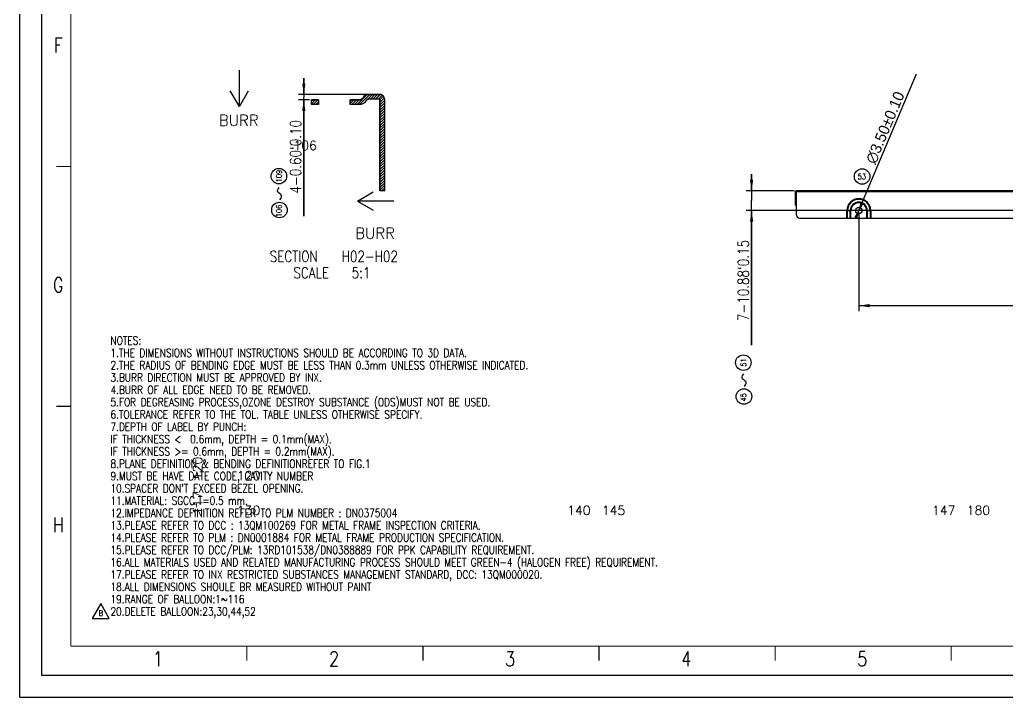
# Model space of a CAD drawing. Header units: millimetres. Extents: x 0 to 1600, y 0 to 1108.
# Drawn here: x 0 to 541, y 0 to 371 of the extents above; entities that cross this region are included whole.
import ezdxf
from ezdxf.enums import TextEntityAlignment as Align

# ---------------------------------------------------------------- set-up
doc = ezdxf.new("R2010")
doc.units = ezdxf.units.MM
doc.header["$LTSCALE"] = 88
doc.layers.get('0').update_dxf_attribs({"linetype": 'CONTINUOUS'})
doc.styles.get("Standard").update_dxf_attribs({"font": 'SIMPLEX.SHX', "width": 0.8})
doc.styles.add('TEXTSTYLE_2', font='gdt_____.ttf')
doc.styles.add('TEXTSTYLE_5', font='SIMPLEX.SHX')
doc.dimstyles.new('DIMSTYLE_1', dxfattribs={"dimtxt": 6, "dimasz": 6, "dimexe": 3, "dimexo": 1, "dimgap": 1.5, "dimtad": 1, "dimzin": 0, "dimdsep": 46, "dimtxsty": 'STANDARD', "dimblk": '_FILLED', "dimblk1": '_FILLED', "dimblk2": '_FILLED', "dimcen": 0.09, "dimadec": 0, "dimazin": 0, "dimtp": 0.01, "dimtm": 0.01, "dimtfac": 1, "dimtofl": 0, "dimtmove": 0, "dimatfit": 3, "dimldrblk": '_FILLED', "dimfxl": 1, "dimtolj": 1, "dimtzin": 0, "dimarcsym": 0})
doc.dimstyles.new('DIMSTYLE_2', dxfattribs={"dimtxt": 6, "dimasz": 6, "dimexe": 3, "dimexo": 1, "dimtad": 1, "dimzin": 0, "dimdsep": 46, "dimtxsty": 'TEXTSTYLE_2', "dimblk": '_FILLED', "dimblk1": '_FILLED', "dimblk2": '_FILLED', "dimcen": 0.09, "dimadec": 0, "dimazin": 0, "dimtp": 0.01, "dimtm": 0.01, "dimtfac": 1, "dimtmove": 0, "dimatfit": 2, "dimldrblk": '_FILLED', "dimfxl": 1, "dimtolj": 1, "dimtzin": 0, "dimarcsym": 0})

# ---------------------------------------------------------------- blocks, each defined once
blk = doc.blocks.new('_FILLED')
at = {"color": 0, "linetype": 'BYBLOCK'}
blk.add_solid([(0, 0), (-1, 0.15), (-1, -0.15)], dxfattribs=at)
blk = doc.blocks.new('*D23')
at = {"color": 2}
for p, q in [((459.87, 265.79), (459.87, 216.17)), ((786.87, 258.67), (786.87, 216.17)), ((459.87, 216.17), (459.87, 211.67)), ((459.87, 214.67), (623.37, 214.67)), ((786.87, 214.67), (623.37, 214.67)), ((786.87, 216.17), (786.87, 211.67))]:
    blk.add_line(p, q, dxfattribs=at)
at = {"color": 2, "xscale": 6, "yscale": 6, "zscale": 6, "rotation": 180}
blk.add_blockref('_FILLED', (459.87, 214.67), dxfattribs=at)
at = {"color": 2, "xscale": 6, "yscale": 6, "zscale": 6}
blk.add_blockref('_FILLED', (786.87, 214.67), dxfattribs=at)
at = {"color": 2, "width": 0.8}
blk.add_text('327.00`0.30', height=6, dxfattribs=at).set_placement((623.37, 216.17), align=Align.CENTER)
blk = doc.blocks.new('*D28')
at = {"color": 2}
for p, q in [((401.1, 277.67), (401.1, 286.67)), ((401.1, 286.67), (401.1, 272.23)), ((399.6, 277.67), (398.1, 277.67)), ((424.6, 277.67), (399.6, 277.67)), ((401.1, 193.07), (401.1, 272.23)), ((399.6, 266.79), (398.1, 266.79)), ((1112.88, 266.79), (399.6, 266.79)), ((401.1, 266.79), (401.1, 193.07))]:
    blk.add_line(p, q, dxfattribs=at)
at = {"color": 2, "xscale": 6, "yscale": 6, "zscale": 6}
for p, rotation in [((401.1, 277.67), 270), ((401.1, 266.79), 90)]:
    blk.add_blockref('_FILLED', p, dxfattribs=dict(at, rotation=rotation))
at = {"color": 2, "width": 0.8}
blk.add_text('7-10.88`0.15', height=6, rotation=90, dxfattribs=at).set_placement((399.6, 250.67), align=Align.RIGHT)
blk = doc.blocks.new('*D41')
at = {"color": 2}
for p, q in [((155.69, 330.43), (155.69, 339.43)), ((155.69, 339.43), (155.69, 328.93)), ((154.19, 330.43), (152.69, 330.43)), ((189.61, 330.43), (154.19, 330.43)), ((154.19, 327.43), (152.69, 327.43)), ((158.85, 327.43), (154.19, 327.43)), ((155.69, 263.67), (155.69, 328.93)), ((155.69, 327.43), (155.69, 263.67))]:
    blk.add_line(p, q, dxfattribs=at)
at = {"color": 2, "xscale": 6, "yscale": 6, "zscale": 6}
for p, rotation in [((155.69, 330.43), 270), ((155.69, 327.43), 90)]:
    blk.add_blockref('_FILLED', p, dxfattribs=dict(at, rotation=rotation))
at = {"color": 2, "width": 0.8}
blk.add_text('4-0.60`0.10', height=6, rotation=90, dxfattribs=at).set_placement((154.19, 316.47), align=Align.RIGHT)
blk = doc.blocks.new('*D68')
at = {"color": 2}
for p, q in [((459.87, 266.79), (491.55, 341.8)), ((459.19, 265.18), (459.87, 266.79)), ((460.55, 268.4), (459.87, 266.79))]:
    blk.add_line(p, q, dxfattribs=at)
at = {"color": 2, "xscale": 6, "yscale": 6, "zscale": 6}
for p, rotation in [((459.19, 265.18), 247.1040459117), ((460.55, 268.4), 67.1040459117)]:
    blk.add_blockref('_FILLED', p, dxfattribs=dict(at, rotation=rotation))
at = {"color": 2, "style": 'TEXTSTYLE_2'}
blk.add_text('n3.50`0.10', height=6, rotation=67.104, dxfattribs=at).set_placement((468.83, 291.87))

msp = doc.modelspace()

# ---------------------------------------------------------------- hatches: boundary and pattern name
h = msp.add_hatch()
h.set_pattern_fill('H02', color=2, angle=45, style=0, pattern_type=0)
h.set_pattern_definition([(45, (0, 0), (-0.7071068, 0.7071068), [])])
h.paths.add_polyline_path([(159.848, 327.43), (163.683, 327.43), (163.683, 324.93), (159.848, 324.93)])
edge = h.paths.add_edge_path()
edge.add_line((181.183, 327.43), (185.99, 327.43))
edge.add_spline(control_points=[(188.155, 328.68), (188.066, 328.526), (187.862, 328.245), (187.47, 327.892), (187.014, 327.629), (186.512, 327.466), (186.167, 327.43), (185.99, 327.43)], knot_values=[0, 0, 0, 0, 0.2, 0.4, 0.6, 0.8, 1, 1, 1, 1], degree=3, periodic=0)
edge.add_line((188.155, 328.68), (188.443, 329.18))
edge.add_spline(control_points=[(190.609, 330.43), (190.431, 330.429), (190.086, 330.393), (189.584, 330.23), (189.129, 329.967), (188.736, 329.614), (188.532, 329.333), (188.443, 329.18)], knot_values=[0, 0, 0, 0, 0.2, 0.4, 0.6, 0.8, 1, 1, 1, 1], degree=3, periodic=0)
edge.add_line((190.609, 330.43), (197.348, 330.43))
edge.add_spline(control_points=[(199.848, 327.93), (199.848, 328.095), (199.816, 328.419), (199.673, 328.893), (199.44, 329.327), (199.127, 329.709), (198.746, 330.022), (198.311, 330.254), (197.838, 330.397), (197.514, 330.429), (197.348, 330.43)], knot_values=[0, 0, 0, 0, 0.125, 0.25, 0.375, 0.5, 0.625, 0.75, 0.875, 1, 1, 1, 1], degree=3, periodic=0)
edge.add_line((199.848, 327.93), (199.848, 277.555))
edge.add_line((199.848, 277.555), (197.348, 277.555))
edge.add_line((197.348, 277.555), (197.348, 327.93))
edge.add_line((197.348, 327.93), (190.609, 327.93))
edge.add_line((190.609, 327.93), (190.32, 327.43))
edge.add_arc((185.99, 329.93), 5, 270, 330)
edge.add_line((185.99, 324.93), (181.183, 324.93))
edge.add_line((181.183, 324.93), (181.183, 327.43))

# ---------------------------------------------------------------- linework, layer by layer
at = {"color": 7}
for p, q in [((0, 0), (0, 1108)), ((12, 1096), (12, 12)), ((120.353, 323.837), (120.353, 343.837)), ((120.353, 323.837), (115.353, 332.497)), ((120.353, 323.837), (125.353, 332.497)), ((197.348, 330.43), (190.609, 330.43)), ((159.848, 324.93), (159.848, 327.43)), ((163.683, 327.43), (159.848, 327.43)), ((163.683, 324.93), (159.848, 324.93)), ((163.683, 327.43), (163.683, 324.93)), ((181.183, 327.43), (181.183, 324.93)), ((185.99, 327.43), (181.183, 327.43)), ((185.99, 324.93), (181.183, 324.93)), ((188.155, 328.68), (188.443, 329.18)), ((190.32, 327.43), (190.609, 327.93)), ((197.348, 327.93), (190.609, 327.93)), ((197.348, 327.93), (197.348, 277.555)), ((199.848, 327.93), (199.848, 277.555)), ((185.054, 271.985), (193.714, 276.985)), ((199.848, 277.555), (197.348, 277.555)), ((425.097, 269.671), (425.097, 277.171)), ((425.097, 277.171), (1148.647, 277.171)), ((425.597, 277.671), (425.597, 264.671)), ((1148.147, 277.671), (425.597, 277.671)), ((185.054, 271.985), (193.714, 266.985)), ((205.054, 271.985), (185.054, 271.985)), ((425.597, 270.871), (425.097, 270.871)), ((425.597, 270.724), (425.097, 270.724)), ((425.097, 269.817), (425.597, 269.817)), ((425.097, 269.671), (425.597, 269.671)), ((453.365, 262.671), (453.365, 266.788)), ((453.365, 266.788), (455.579, 266.788)), ((453.718, 262.671), (453.718, 266.788)), ((455.225, 262.671), (455.225, 266.788)), ((455.579, 262.671), (455.579, 266.788)), ((464.165, 266.788), (464.165, 262.671)), ((464.165, 266.788), (466.379, 266.788)), ((464.518, 266.788), (464.518, 262.671)), ((466.025, 266.788), (466.025, 262.671)), ((466.379, 266.788), (466.379, 262.671)), ((427.597, 262.671), (555.14, 262.671)), ((1588, 12), (12, 12)), ((0, 0), (1600, 0))]:
    msp.add_line(p, q, dxfattribs=at)
at = {"color": 2}
for p, q in [((190.609, 330.43), (197.348, 330.43)), ((159.848, 324.93), (159.848, 327.43)), ((159.848, 327.43), (163.683, 327.43)), ((163.683, 324.93), (159.848, 324.93)), ((163.683, 327.43), (163.683, 324.93)), ((181.183, 324.93), (181.183, 327.43)), ((181.183, 327.43), (185.99, 327.43)), ((185.99, 324.93), (181.183, 324.93)), ((188.155, 328.68), (188.443, 329.18)), ((190.609, 327.93), (190.32, 327.43)), ((197.348, 327.93), (190.609, 327.93)), ((197.348, 277.555), (197.348, 327.93)), ((199.848, 327.93), (199.848, 277.555)), ((199.848, 277.555), (197.348, 277.555))]:
    msp.add_line(p, q, dxfattribs=at)
at = {"color": 1}
for p, q in [((44.358, 51.377), (39.671, 43.26)), ((49.044, 43.26), (44.358, 51.377)), ((39.671, 43.26), (49.044, 43.26))]:
    msp.add_line(p, q, dxfattribs=at)
at = {"color": 7, "const_width": 0.6}
for points in [[(28, 28), (28, 1080)], [(28, 291), (20, 291)], [(28, 159.5), (20, 159.5)], [(28, 28), (1572, 28)], [(124.5, 28), (124.5, 20)], [(221, 28), (221, 20)], [(317.5, 28), (317.5, 20)], [(414, 28), (414, 20)], [(510.5, 28), (510.5, 20)]]:
    msp.add_lwpolyline(points, dxfattribs=at)
at = {"color": 4}
for centre in [(142.016, 285.692), (461.701, 285.483), (142.324, 267.108), (396.604, 183.445), (396.912, 164.861)]:
    msp.add_circle(centre, 4.25, dxfattribs=at)
at = {"color": 7}
msp.add_circle((459.872, 266.788), 1.75, dxfattribs=at)
for centre, radius, start, end in [((190.609, 327.93), 2.5, 90, 150), ((197.348, 327.93), 2.5, 0, 90), ((185.99, 329.93), 2.5, 270, 330), ((185.99, 329.93), 5, 270, 330), ((425.597, 277.171), 0.5, 90, 180), ((459.872, 266.788), 6.507, 0, 180), ((459.872, 266.788), 6.154, 0, 180), ((459.872, 266.788), 4.646, 0, 180), ((459.872, 266.788), 4.293, 0, 180), ((427.597, 264.671), 2, 180, 270)]:
    msp.add_arc(centre, radius, start, end, dxfattribs=at)
at = {"color": 2}
msp.add_arc((185.99, 329.93), 5, 270, 330, dxfattribs=at)
for points in [[(190.609, 330.43), (190.431, 330.429), (190.086, 330.393), (189.584, 330.23), (189.129, 329.967), (188.736, 329.614), (188.532, 329.333), (188.443, 329.18)], [(199.848, 327.93), (199.848, 328.095), (199.816, 328.419), (199.673, 328.893), (199.44, 329.327), (199.127, 329.709), (198.746, 330.022), (198.311, 330.254), (197.838, 330.397), (197.514, 330.429), (197.348, 330.43)], [(188.155, 328.68), (188.066, 328.526), (187.862, 328.245), (187.47, 327.892), (187.014, 327.629), (186.512, 327.466), (186.167, 327.43), (185.99, 327.43)]]:
    msp.add_open_spline(points, degree=3, dxfattribs=at)
at = {"color": 4}
for points in [[(142.57, 272.623), (143.719, 274.05), (143.679, 275.642), (141.143, 276.571), (141.162, 278.148), (142.206, 279.469)], [(397.158, 170.376), (398.307, 171.803), (398.267, 173.396), (395.731, 174.324), (395.75, 175.901), (396.794, 177.223)]]:
    msp.add_open_spline(points, degree=3, knots=[0, 0, 0, 0, 0.3319517, 0.6855748, 1, 1, 1, 1], dxfattribs=at)

# ---------------------------------------------------------------- texts
at = {"color": 2, "width": 0.8}
for s, height, p in [('F', 8, (21.09, 353.541)), ('SECTION  ', 6, (153.446, 238.673)), ('H02-H02', 6, (191.846, 238.673)), ('SCALE  ', 6, (163.046, 229.673)), ('5:1', 6, (187.046, 229.673)), ('G', 8, (21.09, 222.041)), ('H', 8, (21.09, 90.541)), ('1', 8, (75.764, 17.07)), ('2', 8, (172.264, 17.07)), ('3', 8, (268.764, 17.07)), ('4', 8, (365.264, 17.07)), ('5', 8, (461.764, 17.07))]:
    msp.add_text(s, height=height, dxfattribs=at).set_placement(p, align=Align.CENTER)
at = {"color": 7, "style": 'TEXTSTYLE_5'}
for p in [(109.118, 313.248), (183.819, 251.396)]:
    msp.add_text('BURR', height=6, dxfattribs=at).set_placement(p)
at = {"color": 4}
for s, p in [('106', (150, 300)), ('120', (119, 119)), ('130', (119, 100)), ('140', (300, 100)), ('145', (319, 100)), ('147', (500, 100)), ('180', (519, 100))]:
    msp.add_text(s, height=5, dxfattribs=at).set_placement(p)
at = {"color": 4, "width": 0.8}
for s, p in [('109', (143.576, 282.264)), ('106', (143.566, 263.175)), ('51', (398.164, 181.218)), ('45', (398.154, 162.128))]:
    msp.add_text(s, height=3, rotation=90, dxfattribs=at).set_placement(p)
msp.add_text('53', height=3, dxfattribs=at).set_placement((459.31, 283.932))
at = {"color": 2, "width": 0.8}
for s, p in [('NOTES:', (49.739, 193.264)), ('1.THE DIMENSIONS WITHOUT INSTRUCTIONS SHOULD BE ACCORDING TO 3D DATA.', (49.739, 186.514)), ('2.THE RADIUS OF BENDING EDGE MUST BE LESS THAN 0.3mm UNLESS OTHERWISE INDICATED.', (49.739, 179.764)), ('3.BURR DIRECTION MUST BE APPROVED BY INX.', (49.739, 173.014)), ('4.BURR OF ALL EDGE NEED TO BE REMOVED.', (49.739, 166.264)), ('5.FOR DEGREASING PROCESS,OZONE DESTROY SUBSTANCE (ODS)MUST NOT BE USED.', (49.739, 159.514)), ('6.TOLERANCE REFER TO THE TOL. TABLE UNLESS OTHERWISE SPECIFY.', (49.739, 152.764)), ('7.DEPTH OF LABEL BY PUNCH:', (49.739, 146.014)), ('IF THICKNESS <  0.6mm, DEPTH = 0.1mm(MAX).', (49.739, 139.264)), ('IF THICKNESS >= 0.6mm, DEPTH = 0.2mm(MAX).', (49.739, 132.514)), ('8.PLANE DEFINITION & BENDING DEFINITIONREFER TO FIG.1', (49.739, 125.764)), ('9.MUST BE HAVE DATE CODE, CAVITY NUMBER', (49.739, 119.014)), ("10.SPACER DON'T EXCEED BEZEL OPENING.", (49.739, 112.264)), ('11.MATERIAL: SGCC,T=0.5 mm.', (49.739, 105.514)), ('12.IMPEDANCE DEFINITION REFER TO PLM NUMBER : DN0375004', (49.739, 98.764)), ('13.PLEASE REFER TO DCC : 13QM100269 FOR METAL FRAME INSPECTION CRITERIA.', (49.739, 92.014)), ('14.PLEASE REFER TO PLM : DN0001884 FOR METAL FRAME PRODUCTION SPECIFICATION.', (49.739, 85.264)), ('15.PLEASE REFER TO DCC/PLM: 13RD101538/DN0388889 FOR PPK CAPABILITY REQUIREMENT.', (49.739, 78.514)), ('16.ALL MATERIALS USED AND RELATED MANUFACTURING PROCESS SHOULD MEET GREEN-4 (HALOGEN FREE) REQUIREMENT. ', (49.739, 71.764)), ('17.PLEASE REFER TO INX RESTRICTED SUBSTANCES MANAGEMENT STANDARD, DCC: 13QM000020.', (49.739, 65.014)), ('18.ALL DIMENSIONS SHOULE BR MEASURED WITHOUT PAINT', (49.739, 58.264)), ('19.RANGE OF BALLOON:1~116', (49.739, 51.514)), ('20.DELETE BALLOON:23,30,44,52 ', (49.739, 44.764))]:
    msp.add_text(s, height=4.5, dxfattribs=at).set_placement(p)
at = {"color": 4}
for s, p in [('120', (100, 119)), ('117', (100, 100))]:
    msp.add_text(s, height=5, rotation=90, dxfattribs=at).set_placement(p)
at = {"color": 1, "width": 0.8}
msp.add_text('B', height=3, dxfattribs=at).set_placement((43.228, 44.555))

# ---------------------------------------------------------------- dimensions: what is measured, and where the dimension line sits
at = {"color": 2}
dim = msp.add_diameter_dim_2p(p1=(460.553, 268.4), p2=(459.191, 265.176), text='n3.50`0.10', dimstyle='DIMSTYLE_2', override={"dimpost": '<>'}, dxfattribs=at)
dim.commit()
dim.dimension.update_dxf_attribs({"geometry": '*D68', "text_midpoint": (476.739, 318.292), "dimtype": 163})
for base, p1, p2, angle, text, picture, middle in [((155.688, 327.43), (190.609, 330.43), (159.848, 327.43), 270, '4-0.60`0.10', '*D41', (155.688, 290.065)), ((401.097, 266.788), (425.597, 277.671), (1113.88, 266.788), 270, '7-10.88`0.15', '*D28', (401.097, 221.871)), ((459.872, 214.671), (786.872, 259.671), (459.872, 266.788), 180, '327.00`0.30', '*D23', (623.372, 214.671))]:
    dim = msp.add_linear_dim(base=base, p1=p1, p2=p2, angle=angle, text=text, dimstyle='DIMSTYLE_1', dxfattribs=at)
    dim.commit()
    dim.dimension.update_dxf_attribs({"geometry": picture, "text_midpoint": middle, "dimtype": 160})

doc.saveas('drawing.dxf')
